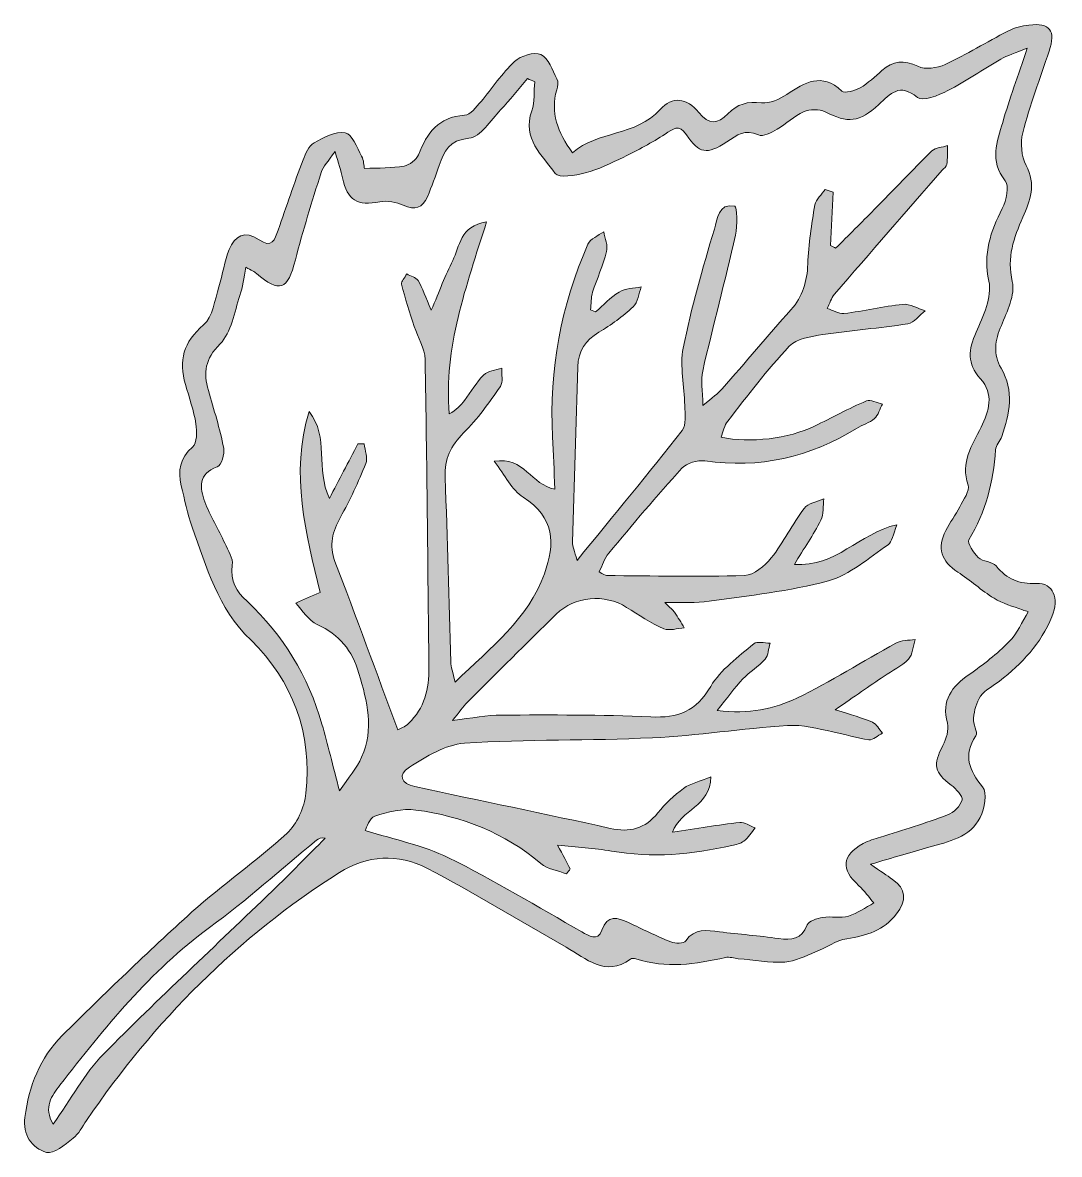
# Model space of a CAD drawing. Header units: inches. Extents: x 792 to 7891, y -1116 to 2748.
# Drawn here: x 2585 to 3497, y -1097 to -102 of the extents above; entities that cross this region are included whole.
import ezdxf

# ---------------------------------------------------------------- set-up
doc = ezdxf.new("R2010")
doc.units = ezdxf.units.IN
doc.header["$MEASUREMENT"] = 0
doc.layers.add('Layer 1', color=7, linetype='Continuous')

# ---------------------------------------------------------------- blocks, each defined once
blk = doc.blocks.new('block 7')
at = {"layer": 'Layer 1', "lineweight": 0}
for points, knots in [([(3476.74, -595.47), (3461.39, -596.21), (3450.76, -591.7), (3441.24, -580.11), (3437.93, -576.08), (3429.57, -576.45), (3425.56, -572.66), (3421.34, -568.67), (3415.7, -559.78), (3417.35, -557.02), (3432.01, -532.53), (3438.92, -506.18), (3440.69, -478), (3440.95, -473.97), (3444.8, -470.3), (3446.18, -466.19), (3452.91, -446.16), (3457.5, -426.2), (3445.61, -406.14), (3438.31, -393.8), (3440.36, -381.59), (3445.84, -368.53), (3450.99, -356.26), (3458.1, -341.58), (3455.47, -329.98), (3450.62, -308.63), (3456.6, -291.61), (3464.85, -273.39), (3471.34, -259.04), (3476.45, -244.52), (3467.73, -227.93), (3463.5, -219.9), (3462.36, -208.04), (3464.68, -199.17), (3471.02, -174.9), (3479.83, -151.26), (3487.85, -127.43), (3493.91, -109.44), (3488.75, -102.31), (3470.08, -104.4), (3463.74, -105.11), (3457.15, -106.93), (3451.49, -109.83), (3433.02, -119.32), (3415.29, -130.35), (3396.48, -139.06), (3389.5, -142.29), (3378.84, -143.8), (3372.43, -140.73), (3360.06, -134.79), (3350.67, -135.99), (3340.9, -144.43), (3334.69, -149.8), (3328.65, -155.66), (3321.61, -159.67), (3317.01, -162.28), (3308.08, -164.8), (3305.65, -162.51), (3287.8, -145.73), (3273.09, -154.98), (3257.21, -165.55), (3250.87, -169.77), (3242.13, -173.55), (3235.03, -172.75), (3222.89, -171.37), (3213.57, -173.94), (3205.33, -182.42), (3196.45, -191.57), (3188.87, -192.48), (3179.77, -181.31), (3169.26, -168.42), (3156.48, -166.74), (3145.81, -178.66), (3124.4, -202.59), (3090.69, -197.15), (3068.87, -216.69), (3055.38, -198.56), (3049.35, -181.34), (3054.85, -161.37), (3055.7, -158.3), (3056.44, -154.22), (3055.13, -151.71), (3051.08, -143.97), (3047.55, -133.42), (3040.88, -130.36), (3035.11, -127.71), (3023.19, -131.5), (3017.77, -136.52), (3006.66, -146.82), (2998.34, -160.08), (2988.36, -171.67), (2984.2, -176.5), (2978.91, -183.55), (2973.83, -183.82), (2950.76, -185.08), (2940.87, -199.44), (2933.39, -218.44), (2931.63, -222.9), (2925.44, -227.59), (2920.61, -228.47), (2909.95, -230.4), (2898.85, -229.98), (2885.75, -230.62), (2885.26, -228.16), (2885.34, -223.43), (2883.37, -219.83), (2879.21, -212.2), (2874.83, -200.1), (2868.95, -199.09), (2860.45, -197.63), (2849.91, -203.28), (2841.48, -208.07), (2836.9, -210.67), (2833.93, -217.43), (2831.87, -222.93), (2824.21, -243.36), (2817.09, -264), (2810.05, -284.66), (2807.1, -293.33), (2804.36, -301.08), (2793.17, -293.22), (2780.84, -284.56), (2771.86, -290), (2766.98, -301.67), (2762.63, -312.06), (2761.39, -323.71), (2757.9, -334.52), (2754.14, -346.16), (2752.56, -361.25), (2744.39, -368.17), (2726.58, -383.23), (2722.22, -399.49), (2728.42, -420.53), (2731.8, -432.03), (2735.78, -443.49), (2737.67, -455.25), (2738.74, -461.89), (2738.65, -472.02), (2734.66, -475.52), (2723.4, -485.4), (2721.63, -496.44), (2724.76, -509.53), (2727.68, -521.75), (2730.08, -534.2), (2734.34, -545.96), (2747.14, -581.29), (2756.29, -616.6), (2786.16, -645.47), (2822.3, -680.4), (2840.29, -727.74), (2834.39, -779.96), (2832.99, -792.39), (2826.6, -807.04), (2817.59, -815.31), (2791.03, -839.67), (2760.95, -860.18), (2734.18, -884.34), (2695.2, -919.52), (2657.39, -956.05), (2620.1, -993.04), (2600.51, -1012.47), (2590.75, -1037.63), (2587.24, -1064.94), (2585.29, -1080.14), (2593.3, -1091.95), (2606.27, -1095.71), (2612.46, -1097.49), (2622.55, -1088.86), (2629.65, -1083.37), (2634.64, -1079.53), (2637.71, -1073.11), (2641.41, -1067.69), (2701.05, -980.27), (2774.09, -906.4), (2863.77, -849.78), (2888.01, -834.47), (2915.59, -832.7), (2940.77, -845.82), (2982.38, -867.5), (3022.43, -892.16), (3063.29, -915.31), (3080.77, -925.22), (3097.22, -941.94), (3119.73, -925.83), (3120.86, -925.02), (3123.11, -925.02), (3124.55, -925.5), (3150.93, -934.27), (3177.03, -930.36), (3203.2, -924.37), (3206.72, -923.57), (3210.75, -925.12), (3214.56, -925.44), (3228.19, -926.6), (3241.9, -929.11), (3255.42, -928.34), (3264.57, -927.82), (3273.59, -922.99), (3282.44, -919.51), (3291.73, -915.85), (3300.41, -909.41), (3309.95, -907.9), (3327.25, -905.17), (3342.44, -900.62), (3353.78, -886.05), (3362.82, -874.43), (3362.19, -864.02), (3350.14, -855.67), (3345.06, -852.15), (3339.94, -848.68), (3330.79, -842.42), (3350.94, -836.52), (3366.44, -831.87), (3382, -827.46), (3399.45, -822.52), (3418.32, -818.77), (3427.36, -801.14), (3431.26, -793.53), (3433.58, -779.6), (3429.38, -774.41), (3417.44, -759.67), (3412.09, -746.87), (3423.35, -729.51), (3425.51, -726.18), (3420.67, -718.97), (3421.3, -713.82), (3422.11, -707.17), (3423.84, -699.82), (3427.65, -694.57), (3431.65, -689.05), (3438.61, -685.68), (3444.22, -681.31), (3463.91, -665.96), (3480.75, -648.31), (3490.31, -624.68), (3496.86, -608.5), (3491.46, -594.77), (3476.74, -595.47)], [0, 0, 0, 0, 1, 1, 1, 2, 2, 2, 3, 3, 3, 4, 4, 4, 5, 5, 5, 6, 6, 6, 7, 7, 7, 8, 8, 8, 9, 9, 9, 10, 10, 10, 11, 11, 11, 12, 12, 12, 13, 13, 13, 14, 14, 14, 15, 15, 15, 16, 16, 16, 17, 17, 17, 18, 18, 18, 19, 19, 19, 20, 20, 20, 21, 21, 21, 22, 22, 22, 23, 23, 23, 24, 24, 24, 25, 25, 25, 26, 26, 26, 27, 27, 27, 28, 28, 28, 29, 29, 29, 30, 30, 30, 31, 31, 31, 32, 32, 32, 33, 33, 33, 34, 34, 34, 35, 35, 35, 36, 36, 36, 37, 37, 37, 38, 38, 38, 39, 39, 39, 40, 40, 40, 41, 41, 41, 42, 42, 42, 43, 43, 43, 44, 44, 44, 45, 45, 45, 46, 46, 46, 47, 47, 47, 48, 48, 48, 49, 49, 49, 50, 50, 50, 51, 51, 51, 52, 52, 52, 53, 53, 53, 54, 54, 54, 55, 55, 55, 56, 56, 56, 57, 57, 57, 58, 58, 58, 59, 59, 59, 60, 60, 60, 61, 61, 61, 62, 62, 62, 63, 63, 63, 64, 64, 64, 65, 65, 65, 66, 66, 66, 67, 67, 67, 68, 68, 68, 69, 69, 69, 70, 70, 70, 71, 71, 71, 72, 72, 72, 73, 73, 73, 74, 74, 74, 75, 75, 75, 76, 76, 76, 77, 77, 77, 78, 78, 78, 79, 79, 79, 79]), ([(3452.77, -646.58), (3442.14, -657.4), (3429.94, -666.91), (3417.46, -675.62), (3402.16, -686.29), (3393.02, -698.2), (3398.42, -718.32), (3399.99, -724.18), (3397.34, -732.19), (3394.34, -738.05), (3385.63, -755.03), (3386.96, -761.82), (3401.67, -772.76), (3406.03, -776), (3412.13, -782.48), (3411.25, -785.88), (3409.9, -791.08), (3403.96, -796.92), (3398.63, -798.94), (3379.25, -806.3), (3359.3, -812.15), (3339.58, -818.63), (3334.43, -820.32), (3328.94, -821.53), (3324.29, -824.16), (3305.44, -834.82), (3304.55, -846.68), (3320.57, -861.24), (3325.49, -865.7), (3329.36, -871.32), (3333.71, -876.41), (3326.33, -880.39), (3319.32, -885.7), (3311.45, -887.95), (3304.32, -890), (3296.12, -887.95), (3288.63, -889.17), (3283.73, -889.97), (3276.44, -892.29), (3275.08, -895.8), (3270.15, -908.58), (3261.44, -909.33), (3250.03, -907.69), (3232.72, -905.22), (3215.26, -903.91), (3197.89, -901.81), (3186.93, -900.48), (3176.31, -898.2), (3168.33, -909.74), (3166.72, -912.07), (3159.07, -912.17), (3155.25, -910.66), (3142.56, -905.66), (3130.38, -899.37), (3117.93, -893.74), (3108.38, -889.43), (3099.7, -886.02), (3094.51, -900.46), (3090.8, -910.8), (3083.31, -905.3), (3077.04, -901.77), (3038.03, -879.82), (2999.74, -856.43), (2959.68, -836.61), (2937.83, -825.79), (2912.98, -821.05), (2886.32, -812.56), (2887.81, -810.22), (2890.21, -801.59), (2894.91, -800.06), (2906.38, -796.34), (2919.29, -793.08), (2930.94, -794.68), (2971.63, -800.25), (3009.02, -814.53), (3040.9, -841.78), (3046.73, -846.77), (3055.85, -847.9), (3063.46, -850.81), (3064.58, -849.34), (3065.71, -847.87), (3066.83, -846.39), (3063.73, -840.61), (3060.62, -834.82), (3055.6, -825.46), (3072.62, -827.31), (3087.97, -828.13), (3102.99, -830.78), (3138.71, -837.08), (3173.83, -833.85), (3208.79, -825.89), (3212.5, -825.05), (3216.7, -824.28), (3219.48, -822.02), (3223.36, -818.88), (3226.11, -814.35), (3229.34, -810.41), (3224.81, -808.73), (3220.09, -805.23), (3215.79, -805.69), (3196.94, -807.73), (3178.2, -810.91), (3156.71, -814.08), (3164.04, -794.31), (3189.91, -791.67), (3190.42, -765.47), (3180.86, -769.4), (3172.67, -771.21), (3166.41, -775.7), (3158.04, -781.71), (3150.26, -789.07), (3143.84, -797.14), (3132.52, -811.37), (3119.19, -814.68), (3101.76, -810.8), (3044.69, -798.1), (2987.4, -786.42), (2930.25, -774.12), (2917.78, -771.43), (2914.9, -763.75), (2925.37, -757.05), (2940.11, -747.61), (2957.09, -737.09), (2973.71, -735.99), (3028.68, -732.35), (3083.97, -733.87), (3139.02, -731.19), (3178.7, -729.26), (3218.16, -723.02), (3257.82, -720.37), (3270.9, -719.49), (3284.4, -723.45), (3297.59, -725.88), (3308.28, -727.85), (3318.7, -731.55), (3329.44, -732.94), (3333.06, -733.41), (3337.29, -729.14), (3341.25, -727.04), (3338.39, -723.75), (3336.17, -719.03), (3332.57, -717.47), (3323.58, -713.56), (3313.98, -711.09), (3299.84, -706.49), (3317.03, -694.64), (3329.83, -685.76), (3342.68, -676.98), (3349.91, -672.04), (3358.29, -668.25), (3364.16, -662.05), (3367.97, -658.02), (3368.17, -650.58), (3369.99, -644.67), (3364.32, -645.69), (3357.91, -645.33), (3353.11, -647.95), (3323.96, -663.86), (3295.9, -681.97), (3266.01, -696.28), (3246.21, -705.75), (3224.03, -710.62), (3195.97, -707.23), (3205.23, -695.71), (3211.35, -687.1), (3218.53, -679.47), (3224.49, -673.13), (3232.37, -668.54), (3238.06, -662.01), (3241.02, -658.61), (3241.09, -652.7), (3242.47, -647.92), (3237.6, -647.99), (3230.96, -646.03), (3228.15, -648.48), (3214.7, -660.18), (3198.93, -671.14), (3190.31, -686.02), (3177.61, -707.96), (3161.5, -713.92), (3137.66, -712.83), (3094, -710.83), (3050.21, -711.08), (3006.48, -711.18), (2993.57, -711.21), (2980.68, -713.93), (2963.26, -715.93), (2969.26, -708.53), (2972.42, -703.85), (2976.34, -699.94), (3002.29, -674), (3028.33, -648.14), (3054.51, -622.43), (3070.78, -606.45), (3096.84, -604.28), (3116.39, -616.52), (3127.04, -623.19), (3137.63, -630.24), (3149.06, -635.25), (3154, -637.41), (3161.01, -634.86), (3167.08, -634.44), (3164.22, -629.89), (3161.51, -625.24), (3158.44, -620.83), (3157, -618.75), (3154.88, -617.15), (3150.05, -612.33), (3165.52, -611.94), (3177.38, -612.82), (3188.87, -611.13), (3224, -605.99), (3259.69, -602.41), (3293.77, -593.1), (3312.75, -587.92), (3329.22, -572.97), (3346.19, -561.48), (3349.69, -559.11), (3350.36, -552.56), (3354.08, -543.84), (3320.51, -551.4), (3300.43, -581.47), (3263.84, -578.74), (3272.43, -564.61), (3280.57, -552.69), (3287.04, -539.92), (3289.77, -534.53), (3288.98, -527.36), (3289.8, -521), (3283.88, -523.71), (3275.88, -524.86), (3272.45, -529.43), (3261.99, -543.37), (3254.29, -559.43), (3243.5, -573.06), (3237.87, -580.18), (3228.15, -588.2), (3220.02, -588.48), (3179.65, -589.85), (3139.2, -588.8), (3098.79, -588.48), (3097.35, -588.46), (3095.93, -587.18), (3092.19, -585.38), (3095.04, -579.64), (3096.82, -573.41), (3100.62, -568.86), (3121.65, -543.63), (3142.73, -518.42), (3164.9, -494.21), (3169.14, -489.58), (3178.7, -486.73), (3185.13, -487.68), (3233.35, -494.75), (3277.46, -484.41), (3318.6, -459.14), (3323.71, -455.99), (3329.91, -454.26), (3334.29, -450.38), (3337.69, -447.37), (3339.04, -442.03), (3341.29, -437.72), (3336.56, -436.67), (3330.87, -433.39), (3327.24, -434.94), (3311.68, -441.58), (3296.79, -449.76), (3281.54, -457.15), (3259.01, -468.07), (3224.91, -472.35), (3199.4, -466.93), (3201.38, -461.91), (3202.25, -456.49), (3205.22, -452.72), (3222.82, -430.38), (3239.88, -407.47), (3259.38, -386.88), (3265.8, -380.1), (3278.69, -378.21), (3289.02, -376.62), (3313.77, -372.8), (3338.86, -371.08), (3363.58, -367.11), (3369.14, -366.22), (3373.78, -359.63), (3378.85, -355.66), (3372.28, -353.64), (3365.5, -349.41), (3359.19, -350.04), (3341.86, -351.75), (3324.8, -355.99), (3307.49, -358.1), (3302.85, -358.67), (3297.73, -355.19), (3292.83, -353.57), (3294.89, -349.4), (3296.2, -344.58), (3299.13, -341.16), (3330.55, -304.66), (3362.22, -268.37), (3393.82, -232.03), (3395.25, -230.38), (3397.67, -228.83), (3397.9, -227.02), (3398.59, -221.57), (3398.42, -216.02), (3398.59, -210.5), (3393.92, -211.98), (3387.94, -212.12), (3384.8, -215.17), (3367.52, -231.96), (3351, -249.51), (3334.11, -266.7), (3322.86, -278.14), (3311.44, -289.41), (3300.1, -300.75), (3298.64, -299.88), (3297.18, -299.02), (3295.72, -298.16), (3296.47, -282.57), (3297.22, -266.99), (3297.97, -251.41), (3295.67, -250.58), (3293.36, -249.75), (3291.06, -248.91), (3287.89, -253.41), (3282.76, -257.56), (3281.91, -262.46), (3278.93, -279.64), (3276.34, -297.03), (3275.67, -314.42), (3275.07, -329.93), (3271.32, -343.12), (3260.8, -354.87), (3240.36, -377.71), (3220.69, -401.23), (3200.47, -424.27), (3196.76, -428.49), (3191.95, -431.75), (3183.5, -439.03), (3183.25, -425.47), (3181.4, -416.68), (3183.23, -408.73), (3192.42, -368.82), (3202.97, -329.21), (3212.07, -289.28), (3214, -280.84), (3213.4, -264.11), (3211.44, -263.72), (3196.82, -260.78), (3196.01, -275.24), (3193.48, -283.78), (3183.22, -318.36), (3173.17, -353.14), (3166.13, -388.46), (3162.92, -404.57), (3167.2, -422.11), (3167.49, -439.01), (3167.62, -446.48), (3169.03, -456.13), (3165.15, -461.1), (3135.98, -498.45), (3105.64, -534.88), (3072.74, -575.18), (3070.57, -566.67), (3068.68, -562.87), (3068.79, -559.13), (3070.24, -507.74), (3072.21, -456.36), (3073.47, -404.97), (3073.82, -390.76), (3080.06, -381.72), (3091.95, -374.57), (3102.66, -368.14), (3113.01, -360.69), (3122.07, -352.15), (3126.25, -348.2), (3126.99, -340.58), (3129.29, -334.63), (3122.68, -336.04), (3115.2, -335.97), (3109.69, -339.23), (3102.03, -343.76), (3095.84, -350.78), (3089.02, -356.74), (3089.02, -356.74), (3084.67, -354.88), (3084.67, -354.88), (3085.22, -349.68), (3084.93, -344.21), (3086.47, -339.33), (3090.26, -327.34), (3095.72, -315.84), (3098.79, -303.71), (3100.12, -298.43), (3097.23, -292.08), (3096.25, -286.22), (3091.49, -289.79), (3084.41, -292.35), (3082.33, -297.09), (3058.73, -351.05), (3048.03, -407.55), (3051.19, -466.52), (3051.98, -481.45), (3052.58, -496.39), (3053.33, -512.53), (3032.27, -509.09), (3026.6, -483.42), (2999.86, -488.07), (3009.57, -500.46), (3015.42, -513.35), (3025.42, -519.64), (3053.18, -537.1), (3053.62, -560.63), (3044.09, -586.88), (3029.7, -626.49), (2997.62, -651.43), (2965.47, -682.25), (2963.53, -673.3), (2961.88, -668.95), (2961.74, -664.55), (2960.03, -610.42), (2958.93, -556.27), (2956.73, -502.16), (2956.06, -485.92), (2961.74, -474.43), (2973.04, -463.13), (2985.27, -450.89), (2995.48, -436.47), (3005.39, -422.18), (3008.02, -418.38), (3006.29, -411.56), (3006.56, -406.14), (3001.15, -408.06), (2994.36, -408.56), (2990.64, -412.21), (2984.1, -418.63), (2979.57, -427.07), (2973.93, -434.46), (2970.52, -438.94), (2966.62, -443.04), (2960.44, -446.29), (2955.39, -388.03), (2975.29, -334.64), (2993.23, -277.35), (2969.68, -281.34), (2969.69, -299.33), (2963.46, -311.49), (2956.87, -324.34), (2951.91, -338.02), (2944.56, -355.27), (2939.55, -343.64), (2936.98, -335.96), (2932.95, -329.15), (2931.24, -326.27), (2926.45, -325.22), (2923.07, -323.34), (2921.39, -326.39), (2917.76, -329.93), (2918.38, -332.4), (2921.52, -344.93), (2925.66, -357.22), (2929.65, -369.53), (2932.8, -379.23), (2938.96, -388.78), (2939.14, -398.49), (2940.83, -488.75), (2941.47, -579.04), (2942.51, -669.31), (2942.72, -688.08), (2938.65, -705.25), (2924.56, -718.62), (2921.37, -721.65), (2916.86, -723.3), (2915.15, -724.3), (2896.37, -673.75), (2878.53, -624.77), (2859.88, -576.09), (2854.35, -561.67), (2857.79, -549.88), (2864.75, -537.23), (2873.13, -522), (2880.56, -506.16), (2887.01, -490.03), (2888.93, -485.22), (2886.19, -478.54), (2885.59, -472.72), (2883.78, -472.68), (2881.96, -472.65), (2880.15, -472.62), (2871.75, -488.65), (2863.36, -504.69), (2854.96, -520.72), (2842.66, -494.72), (2855.07, -466.7), (2837.28, -444.28), (2820.1, -499.27), (2834.46, -552.17), (2846.99, -603.33), (2839.06, -606.79), (2832.22, -609.79), (2825.37, -612.79), (2831.59, -619.19), (2836.68, -628.08), (2844.25, -631.52), (2863.77, -640.39), (2875.14, -654.45), (2881.04, -674.66), (2888.18, -699.17), (2894.46, -723.65), (2883.38, -748.28), (2879.11, -757.79), (2871.88, -765.97), (2863.88, -777.9), (2857.94, -755.12), (2853.62, -736.97), (2848.46, -719.07), (2836.36, -677.15), (2814.48, -641.07), (2782.58, -611.17), (2773.41, -602.57), (2767.49, -593.34), (2769.63, -579.39), (2770.54, -573.43), (2765.93, -566.36), (2763.07, -560.15), (2757.4, -547.85), (2750.18, -536.18), (2745.51, -523.55), (2741.01, -511.34), (2739.46, -499.13), (2756.42, -492.83), (2760.02, -491.49), (2763.13, -481.57), (2762.11, -476.47), (2758.69, -459.36), (2753.49, -442.59), (2748.61, -425.8), (2744.03, -410.01), (2745.59, -398.12), (2758.89, -384.85), (2768.92, -374.83), (2771.33, -356.91), (2776.36, -342.24), (2778.88, -334.89), (2779.69, -326.95), (2781.65, -317.45), (2786.54, -320.22), (2789.02, -321.14), (2790.89, -322.77), (2811.23, -340.38), (2818.37, -337.51), (2825.13, -311.02), (2831.71, -285.16), (2839.7, -259.65), (2847.72, -234.2), (2849.37, -228.94), (2853.89, -224.58), (2859.98, -215.5), (2863.05, -226.28), (2865.23, -232.49), (2866.56, -238.87), (2870.68, -258.53), (2879.71, -263.75), (2899.45, -259.81), (2905.91, -258.52), (2913.89, -260.11), (2920, -262.92), (2930.39, -267.71), (2936.96, -265.19), (2941.17, -255.41), (2945.05, -246.39), (2948.36, -237.1), (2951.64, -227.83), (2956.1, -215.23), (2960.2, -205.67), (2977.76, -204), (2987.77, -203.04), (2996.82, -188.25), (3005.6, -179.02), (3013.9, -170.29), (3021.29, -160.69), (3029.08, -151.48), (3031.25, -152.41), (3033.41, -153.34), (3035.57, -154.28), (3034.78, -162.87), (3035.64, -172.03), (3032.9, -179.94), (3024.48, -204.28), (3042.02, -219.06), (3053.6, -234.93), (3056.65, -239.11), (3071.31, -236.81), (3079.84, -234.52), (3091.57, -231.38), (3102.79, -225.94), (3113.77, -220.54), (3126.21, -214.42), (3138.59, -207.92), (3150.14, -200.3), (3157.31, -195.57), (3162.37, -191.22), (3168.89, -200.86), (3180.03, -217.34), (3186.88, -218.84), (3204.37, -207.14), (3213.3, -201.16), (3220.47, -195.46), (3232.28, -201.12), (3236.12, -202.96), (3243.68, -198.89), (3248.69, -196.03), (3256.74, -191.44), (3263.54, -184.34), (3271.92, -180.74), (3277.41, -178.37), (3285.93, -178.06), (3291.05, -180.73), (3310.38, -190.81), (3321.34, -190.31), (3338.08, -174.42), (3348.24, -164.77), (3356.26, -155.02), (3372.03, -168.14), (3376.4, -171.78), (3390.57, -166.32), (3398.77, -162.13), (3414.79, -153.95), (3429.62, -143.46), (3445.26, -134.47), (3451.16, -131.07), (3457.92, -129.16), (3468.6, -124.81), (3460.39, -149.39), (3452.98, -169.5), (3447.03, -190.04), (3442.13, -206.97), (3435.25, -223.85), (3449.17, -241.29), (3452.89, -245.95), (3450.28, -258.6), (3446.71, -265.61), (3436.3, -286.07), (3429.66, -305.29), (3434.91, -329.76), (3437.84, -343.37), (3429.96, -360.53), (3423.63, -374.59), (3416.76, -389.83), (3415.58, -402.24), (3427.31, -415.19), (3439.75, -428.92), (3434.96, -444.12), (3428.02, -458.09), (3420, -474.24), (3409.89, -488.97), (3416.53, -508.92), (3418.22, -513.97), (3412.52, -521.87), (3409.37, -528.02), (3405.68, -535.26), (3400.63, -541.8), (3396.95, -549.04), (3389.22, -564.23), (3392.99, -576.08), (3407.46, -585.43), (3418.48, -592.54), (3428.23, -601.64), (3439.39, -608.5), (3446.97, -613.16), (3456, -615.45), (3464.38, -618.8), (3466.1, -619.32), (3467.82, -619.83), (3469.54, -620.34), (3464.06, -629.19), (3459.89, -639.34), (3452.77, -646.58)], [0, 0, 0, 0, 1, 1, 1, 2, 2, 2, 3, 3, 3, 4, 4, 4, 5, 5, 5, 6, 6, 6, 7, 7, 7, 8, 8, 8, 9, 9, 9, 10, 10, 10, 11, 11, 11, 12, 12, 12, 13, 13, 13, 14, 14, 14, 15, 15, 15, 16, 16, 16, 17, 17, 17, 18, 18, 18, 19, 19, 19, 20, 20, 20, 21, 21, 21, 22, 22, 22, 23, 23, 23, 24, 24, 24, 25, 25, 25, 26, 26, 26, 27, 27, 27, 28, 28, 28, 29, 29, 29, 30, 30, 30, 31, 31, 31, 32, 32, 32, 33, 33, 33, 34, 34, 34, 35, 35, 35, 36, 36, 36, 37, 37, 37, 38, 38, 38, 39, 39, 39, 40, 40, 40, 41, 41, 41, 42, 42, 42, 43, 43, 43, 44, 44, 44, 45, 45, 45, 46, 46, 46, 47, 47, 47, 48, 48, 48, 49, 49, 49, 50, 50, 50, 51, 51, 51, 52, 52, 52, 53, 53, 53, 54, 54, 54, 55, 55, 55, 56, 56, 56, 57, 57, 57, 58, 58, 58, 59, 59, 59, 60, 60, 60, 61, 61, 61, 62, 62, 62, 63, 63, 63, 64, 64, 64, 65, 65, 65, 66, 66, 66, 67, 67, 67, 68, 68, 68, 69, 69, 69, 70, 70, 70, 71, 71, 71, 72, 72, 72, 73, 73, 73, 74, 74, 74, 75, 75, 75, 76, 76, 76, 77, 77, 77, 78, 78, 78, 79, 79, 79, 80, 80, 80, 81, 81, 81, 82, 82, 82, 83, 83, 83, 84, 84, 84, 85, 85, 85, 86, 86, 86, 87, 87, 87, 88, 88, 88, 89, 89, 89, 90, 90, 90, 91, 91, 91, 92, 92, 92, 93, 93, 93, 94, 94, 94, 95, 95, 95, 96, 96, 96, 97, 97, 97, 98, 98, 98, 99, 99, 99, 100, 100, 100, 101, 101, 101, 102, 102, 102, 103, 103, 103, 104, 104, 104, 105, 105, 105, 106, 106, 106, 107, 107, 107, 108, 108, 108, 109, 109, 109, 110, 110, 110, 111, 111, 111, 112, 112, 112, 113, 113, 113, 114, 114, 114, 115, 115, 115, 116, 116, 116, 117, 117, 117, 118, 118, 118, 119, 119, 119, 120, 120, 120, 121, 121, 121, 122, 122, 122, 123, 123, 123, 124, 124, 124, 125, 125, 125, 126, 126, 126, 127, 127, 127, 128, 128, 128, 129, 129, 129, 130, 130, 130, 131, 131, 131, 132, 132, 132, 133, 133, 133, 134, 134, 134, 135, 135, 135, 136, 136, 136, 137, 137, 137, 138, 138, 138, 139, 139, 139, 140, 140, 140, 141, 141, 141, 142, 142, 142, 143, 143, 143, 144, 144, 144, 145, 145, 145, 146, 146, 146, 147, 147, 147, 148, 148, 148, 149, 149, 149, 150, 150, 150, 151, 151, 151, 152, 152, 152, 153, 153, 153, 154, 154, 154, 155, 155, 155, 156, 156, 156, 157, 157, 157, 158, 158, 158, 159, 159, 159, 160, 160, 160, 161, 161, 161, 162, 162, 162, 163, 163, 163, 164, 164, 164, 165, 165, 165, 166, 166, 166, 167, 167, 167, 168, 168, 168, 169, 169, 169, 170, 170, 170, 171, 171, 171, 172, 172, 172, 173, 173, 173, 174, 174, 174, 175, 175, 175, 176, 176, 176, 177, 177, 177, 178, 178, 178, 179, 179, 179, 180, 180, 180, 181, 181, 181, 182, 182, 182, 183, 183, 183, 184, 184, 184, 185, 185, 185, 186, 186, 186, 187, 187, 187, 188, 188, 188, 189, 189, 189, 190, 190, 190, 191, 191, 191, 192, 192, 192, 193, 193, 193, 194, 194, 194, 195, 195, 195, 196, 196, 196, 197, 197, 197, 198, 198, 198, 199, 199, 199, 200, 200, 200, 201, 201, 201, 202, 202, 202, 203, 203, 203, 204, 204, 204, 205, 205, 205, 206, 206, 206, 207, 207, 207, 208, 208, 208, 209, 209, 209, 210, 210, 210, 211, 211, 211, 212, 212, 212, 213, 213, 213, 214, 214, 214, 215, 215, 215, 216, 216, 216, 217, 217, 217, 218, 218, 218, 219, 219, 219, 220, 220, 220, 221, 221, 221, 222, 222, 222, 223, 223, 223, 224, 224, 224, 225, 225, 225, 226, 226, 226, 226]), ([(2804.92, -865.75), (2755.33, -913.61), (2704.71, -960.44), (2656.32, -1009.46), (2639.34, -1026.65), (2627.65, -1049.06), (2612.19, -1071.01), (2603.22, -1056.26), (2611.09, -1045.66), (2618.03, -1036.7), (2657.24, -986.08), (2697.21, -936.33), (2749.73, -897.95), (2782.31, -874.14), (2812.37, -846.9), (2843.62, -821.27), (2845.53, -819.71), (2847.99, -818.84), (2851.4, -819.35), (2835.92, -834.83), (2820.67, -850.55), (2804.92, -865.75)], [0, 0, 0, 0, 1, 1, 1, 2, 2, 2, 3, 3, 3, 4, 4, 4, 5, 5, 5, 6, 6, 6, 7, 7, 7, 7])]:
    blk.add_open_spline(points, degree=3, knots=knots, dxfattribs=at)

msp = doc.modelspace()

# ---------------------------------------------------------------- hatches: boundary and pattern name
at = {"layer": 'Layer 1', "true_color": 0x54320c}
h = msp.add_hatch(color=48, dxfattribs=at)
h.dxf.hatch_style = 2
edge = h.paths.add_edge_path()
edge.add_spline(control_points=[(3476.74, -595.47), (3461.39, -596.21), (3450.76, -591.7), (3441.24, -580.11), (3437.93, -576.08), (3429.57, -576.45), (3425.56, -572.66), (3421.34, -568.67), (3415.7, -559.78), (3417.35, -557.02), (3432.01, -532.53), (3438.92, -506.18), (3440.69, -478), (3440.95, -473.97), (3444.8, -470.3), (3446.18, -466.19), (3452.91, -446.16), (3457.5, -426.2), (3445.61, -406.14), (3438.31, -393.8), (3440.36, -381.59), (3445.84, -368.53), (3450.99, -356.26), (3458.1, -341.58), (3455.47, -329.98), (3450.62, -308.63), (3456.6, -291.61), (3464.85, -273.39), (3471.34, -259.04), (3476.45, -244.52), (3467.73, -227.93), (3463.5, -219.9), (3462.36, -208.04), (3464.68, -199.17), (3471.02, -174.9), (3479.83, -151.26), (3487.85, -127.43), (3493.91, -109.44), (3488.75, -102.31), (3470.08, -104.4), (3463.74, -105.11), (3457.15, -106.93), (3451.49, -109.83), (3433.02, -119.32), (3415.29, -130.35), (3396.48, -139.06), (3389.5, -142.29), (3378.84, -143.8), (3372.43, -140.73), (3360.06, -134.79), (3350.67, -135.99), (3340.9, -144.43), (3334.69, -149.8), (3328.65, -155.66), (3321.61, -159.67), (3317.01, -162.28), (3308.08, -164.8), (3305.65, -162.51), (3287.8, -145.73), (3273.09, -154.98), (3257.21, -165.55), (3250.87, -169.77), (3242.13, -173.55), (3235.03, -172.75), (3222.89, -171.37), (3213.57, -173.94), (3205.33, -182.42), (3196.45, -191.57), (3188.87, -192.48), (3179.77, -181.31), (3169.26, -168.42), (3156.48, -166.74), (3145.81, -178.66), (3124.4, -202.59), (3090.69, -197.15), (3068.87, -216.69), (3055.38, -198.56), (3049.35, -181.34), (3054.85, -161.37), (3055.7, -158.3), (3056.44, -154.22), (3055.13, -151.71), (3051.08, -143.97), (3047.55, -133.42), (3040.88, -130.36), (3035.11, -127.71), (3023.19, -131.5), (3017.77, -136.52), (3006.66, -146.82), (2998.34, -160.08), (2988.36, -171.67), (2984.2, -176.5), (2978.91, -183.55), (2973.83, -183.82), (2950.76, -185.08), (2940.87, -199.44), (2933.39, -218.44), (2931.63, -222.9), (2925.44, -227.59), (2920.61, -228.47), (2909.95, -230.4), (2898.85, -229.98), (2885.75, -230.62), (2885.26, -228.16), (2885.34, -223.43), (2883.37, -219.83), (2879.21, -212.2), (2874.83, -200.1), (2868.95, -199.09), (2860.45, -197.63), (2849.91, -203.28), (2841.48, -208.07), (2836.9, -210.67), (2833.93, -217.43), (2831.87, -222.93), (2824.21, -243.36), (2817.09, -264), (2810.05, -284.66), (2807.1, -293.33), (2804.36, -301.08), (2793.17, -293.22), (2780.84, -284.56), (2771.86, -290), (2766.98, -301.67), (2762.63, -312.06), (2761.39, -323.71), (2757.9, -334.52), (2754.14, -346.16), (2752.56, -361.25), (2744.39, -368.17), (2726.58, -383.23), (2722.22, -399.49), (2728.42, -420.53), (2731.8, -432.03), (2735.78, -443.49), (2737.67, -455.25), (2738.74, -461.89), (2738.65, -472.02), (2734.66, -475.52), (2723.4, -485.4), (2721.63, -496.44), (2724.76, -509.53), (2727.68, -521.75), (2730.08, -534.2), (2734.34, -545.96), (2747.14, -581.29), (2756.29, -616.6), (2786.16, -645.47), (2822.3, -680.4), (2840.29, -727.74), (2834.39, -779.96), (2832.99, -792.39), (2826.6, -807.04), (2817.59, -815.31), (2791.03, -839.67), (2760.95, -860.18), (2734.18, -884.34), (2695.2, -919.52), (2657.39, -956.05), (2620.1, -993.04), (2600.51, -1012.47), (2590.75, -1037.63), (2587.24, -1064.94), (2585.29, -1080.14), (2593.3, -1091.95), (2606.27, -1095.71), (2612.46, -1097.49), (2622.55, -1088.86), (2629.65, -1083.37), (2634.64, -1079.53), (2637.71, -1073.11), (2641.41, -1067.69), (2701.05, -980.27), (2774.09, -906.4), (2863.77, -849.78), (2888.01, -834.47), (2915.59, -832.7), (2940.77, -845.82), (2982.38, -867.5), (3022.43, -892.16), (3063.29, -915.31), (3080.77, -925.22), (3097.22, -941.94), (3119.73, -925.83), (3120.86, -925.02), (3123.11, -925.02), (3124.55, -925.5), (3150.93, -934.27), (3177.03, -930.36), (3203.2, -924.37), (3206.72, -923.57), (3210.75, -925.12), (3214.56, -925.44), (3228.19, -926.6), (3241.9, -929.11), (3255.42, -928.34), (3264.57, -927.82), (3273.59, -922.99), (3282.44, -919.51), (3291.73, -915.85), (3300.41, -909.41), (3309.95, -907.9), (3327.25, -905.17), (3342.44, -900.62), (3353.78, -886.05), (3362.82, -874.43), (3362.19, -864.02), (3350.14, -855.67), (3345.06, -852.15), (3339.94, -848.68), (3330.79, -842.42), (3350.94, -836.52), (3366.44, -831.87), (3382, -827.46), (3399.45, -822.52), (3418.32, -818.77), (3427.36, -801.14), (3431.26, -793.53), (3433.58, -779.6), (3429.38, -774.41), (3417.44, -759.67), (3412.09, -746.87), (3423.35, -729.51), (3425.51, -726.18), (3420.67, -718.97), (3421.3, -713.82), (3422.11, -707.17), (3423.84, -699.82), (3427.65, -694.57), (3431.65, -689.05), (3438.61, -685.68), (3444.22, -681.31), (3463.91, -665.96), (3480.75, -648.31), (3490.31, -624.68), (3496.86, -608.5), (3491.46, -594.77), (3476.74, -595.47)], knot_values=[0, 0, 0, 0, 1, 1, 1, 2, 2, 2, 3, 3, 3, 4, 4, 4, 5, 5, 5, 6, 6, 6, 7, 7, 7, 8, 8, 8, 9, 9, 9, 10, 10, 10, 11, 11, 11, 12, 12, 12, 13, 13, 13, 14, 14, 14, 15, 15, 15, 16, 16, 16, 17, 17, 17, 18, 18, 18, 19, 19, 19, 20, 20, 20, 21, 21, 21, 22, 22, 22, 23, 23, 23, 24, 24, 24, 25, 25, 25, 26, 26, 26, 27, 27, 27, 28, 28, 28, 29, 29, 29, 30, 30, 30, 31, 31, 31, 32, 32, 32, 33, 33, 33, 34, 34, 34, 35, 35, 35, 36, 36, 36, 37, 37, 37, 38, 38, 38, 39, 39, 39, 40, 40, 40, 41, 41, 41, 42, 42, 42, 43, 43, 43, 44, 44, 44, 45, 45, 45, 46, 46, 46, 47, 47, 47, 48, 48, 48, 49, 49, 49, 50, 50, 50, 51, 51, 51, 52, 52, 52, 53, 53, 53, 54, 54, 54, 55, 55, 55, 56, 56, 56, 57, 57, 57, 58, 58, 58, 59, 59, 59, 60, 60, 60, 61, 61, 61, 62, 62, 62, 63, 63, 63, 64, 64, 64, 65, 65, 65, 66, 66, 66, 67, 67, 67, 68, 68, 68, 69, 69, 69, 70, 70, 70, 71, 71, 71, 72, 72, 72, 73, 73, 73, 74, 74, 74, 75, 75, 75, 76, 76, 76, 77, 77, 77, 78, 78, 78, 79, 79, 79, 79], degree=3, periodic=1)
edge = h.paths.add_edge_path()
edge.add_spline(control_points=[(2804.92, -865.75), (2755.33, -913.61), (2704.71, -960.44), (2656.32, -1009.46), (2639.34, -1026.65), (2627.65, -1049.06), (2612.19, -1071.01), (2603.22, -1056.26), (2611.09, -1045.66), (2618.03, -1036.7), (2657.24, -986.08), (2697.21, -936.33), (2749.73, -897.95), (2782.31, -874.14), (2812.37, -846.9), (2843.62, -821.27), (2845.53, -819.71), (2847.99, -818.84), (2851.4, -819.35), (2835.92, -834.83), (2820.67, -850.55), (2804.92, -865.75)], knot_values=[0, 0, 0, 0, 1, 1, 1, 2, 2, 2, 3, 3, 3, 4, 4, 4, 5, 5, 5, 6, 6, 6, 7, 7, 7, 7], degree=3, periodic=1)
edge = h.paths.add_edge_path()
edge.add_spline(control_points=[(3452.77, -646.58), (3442.14, -657.4), (3429.94, -666.91), (3417.46, -675.62), (3402.16, -686.29), (3393.02, -698.2), (3398.42, -718.32), (3399.99, -724.18), (3397.34, -732.19), (3394.34, -738.05), (3385.63, -755.03), (3386.96, -761.82), (3401.67, -772.76), (3406.03, -776), (3412.13, -782.48), (3411.25, -785.88), (3409.9, -791.08), (3403.96, -796.92), (3398.63, -798.94), (3379.25, -806.3), (3359.3, -812.15), (3339.58, -818.63), (3334.43, -820.32), (3328.94, -821.53), (3324.29, -824.16), (3305.44, -834.82), (3304.55, -846.68), (3320.57, -861.24), (3325.49, -865.7), (3329.36, -871.32), (3333.71, -876.41), (3326.33, -880.39), (3319.32, -885.7), (3311.45, -887.95), (3304.32, -890), (3296.12, -887.95), (3288.63, -889.17), (3283.73, -889.97), (3276.44, -892.29), (3275.08, -895.8), (3270.15, -908.58), (3261.44, -909.33), (3250.03, -907.69), (3232.72, -905.22), (3215.26, -903.91), (3197.89, -901.81), (3186.93, -900.48), (3176.31, -898.2), (3168.33, -909.74), (3166.72, -912.07), (3159.07, -912.17), (3155.25, -910.66), (3142.56, -905.66), (3130.38, -899.37), (3117.93, -893.74), (3108.38, -889.43), (3099.7, -886.02), (3094.51, -900.46), (3090.8, -910.8), (3083.31, -905.3), (3077.04, -901.77), (3038.03, -879.82), (2999.74, -856.43), (2959.68, -836.61), (2937.83, -825.79), (2912.98, -821.05), (2886.32, -812.56), (2887.81, -810.22), (2890.21, -801.59), (2894.91, -800.06), (2906.38, -796.34), (2919.29, -793.08), (2930.94, -794.68), (2971.63, -800.25), (3009.02, -814.53), (3040.9, -841.78), (3046.73, -846.77), (3055.85, -847.9), (3063.46, -850.81), (3064.58, -849.34), (3065.71, -847.87), (3066.83, -846.39), (3063.73, -840.61), (3060.62, -834.82), (3055.6, -825.46), (3072.62, -827.31), (3087.97, -828.13), (3102.99, -830.78), (3138.71, -837.08), (3173.83, -833.85), (3208.79, -825.89), (3212.5, -825.05), (3216.7, -824.28), (3219.48, -822.02), (3223.36, -818.88), (3226.11, -814.35), (3229.34, -810.41), (3224.81, -808.73), (3220.09, -805.23), (3215.79, -805.69), (3196.94, -807.73), (3178.2, -810.91), (3156.71, -814.08), (3164.04, -794.31), (3189.91, -791.67), (3190.42, -765.47), (3180.86, -769.4), (3172.67, -771.21), (3166.41, -775.7), (3158.04, -781.71), (3150.26, -789.07), (3143.84, -797.14), (3132.52, -811.37), (3119.19, -814.68), (3101.76, -810.8), (3044.69, -798.1), (2987.4, -786.42), (2930.25, -774.12), (2917.78, -771.43), (2914.9, -763.75), (2925.37, -757.05), (2940.11, -747.61), (2957.09, -737.09), (2973.71, -735.99), (3028.68, -732.35), (3083.97, -733.87), (3139.02, -731.19), (3178.7, -729.26), (3218.16, -723.02), (3257.82, -720.37), (3270.9, -719.49), (3284.4, -723.45), (3297.59, -725.88), (3308.28, -727.85), (3318.7, -731.55), (3329.44, -732.94), (3333.06, -733.41), (3337.29, -729.14), (3341.25, -727.04), (3338.39, -723.75), (3336.17, -719.03), (3332.57, -717.47), (3323.58, -713.56), (3313.98, -711.09), (3299.84, -706.49), (3317.03, -694.64), (3329.83, -685.76), (3342.68, -676.98), (3349.91, -672.04), (3358.29, -668.25), (3364.16, -662.05), (3367.97, -658.02), (3368.17, -650.58), (3369.99, -644.67), (3364.32, -645.69), (3357.91, -645.33), (3353.11, -647.95), (3323.96, -663.86), (3295.9, -681.97), (3266.01, -696.28), (3246.21, -705.75), (3224.03, -710.62), (3195.97, -707.23), (3205.23, -695.71), (3211.35, -687.1), (3218.53, -679.47), (3224.49, -673.13), (3232.37, -668.54), (3238.06, -662.01), (3241.02, -658.61), (3241.09, -652.7), (3242.47, -647.92), (3237.6, -647.99), (3230.96, -646.03), (3228.15, -648.48), (3214.7, -660.18), (3198.93, -671.14), (3190.31, -686.02), (3177.61, -707.96), (3161.5, -713.92), (3137.66, -712.83), (3094, -710.83), (3050.21, -711.08), (3006.48, -711.18), (2993.57, -711.21), (2980.68, -713.93), (2963.26, -715.93), (2969.26, -708.53), (2972.42, -703.85), (2976.34, -699.94), (3002.29, -674), (3028.33, -648.14), (3054.51, -622.43), (3070.78, -606.45), (3096.84, -604.28), (3116.39, -616.52), (3127.04, -623.19), (3137.63, -630.24), (3149.06, -635.25), (3154, -637.41), (3161.01, -634.86), (3167.08, -634.44), (3164.22, -629.89), (3161.51, -625.24), (3158.44, -620.83), (3157, -618.75), (3154.88, -617.15), (3150.05, -612.33), (3165.52, -611.94), (3177.38, -612.82), (3188.87, -611.13), (3224, -605.99), (3259.69, -602.41), (3293.77, -593.1), (3312.75, -587.92), (3329.22, -572.97), (3346.19, -561.48), (3349.69, -559.11), (3350.36, -552.56), (3354.08, -543.84), (3320.51, -551.4), (3300.43, -581.47), (3263.84, -578.74), (3272.43, -564.61), (3280.57, -552.69), (3287.04, -539.92), (3289.77, -534.53), (3288.98, -527.36), (3289.8, -521), (3283.88, -523.71), (3275.88, -524.86), (3272.45, -529.43), (3261.99, -543.37), (3254.29, -559.43), (3243.5, -573.06), (3237.87, -580.18), (3228.15, -588.2), (3220.02, -588.48), (3179.65, -589.85), (3139.2, -588.8), (3098.79, -588.48), (3097.35, -588.46), (3095.93, -587.18), (3092.19, -585.38), (3095.04, -579.64), (3096.82, -573.41), (3100.62, -568.86), (3121.65, -543.63), (3142.73, -518.42), (3164.9, -494.21), (3169.14, -489.58), (3178.7, -486.73), (3185.13, -487.68), (3233.35, -494.75), (3277.46, -484.41), (3318.6, -459.14), (3323.71, -455.99), (3329.91, -454.26), (3334.29, -450.38), (3337.69, -447.37), (3339.04, -442.03), (3341.29, -437.72), (3336.56, -436.67), (3330.87, -433.39), (3327.24, -434.94), (3311.68, -441.58), (3296.79, -449.76), (3281.54, -457.15), (3259.01, -468.07), (3224.91, -472.35), (3199.4, -466.93), (3201.38, -461.91), (3202.25, -456.49), (3205.22, -452.72), (3222.82, -430.38), (3239.88, -407.47), (3259.38, -386.88), (3265.8, -380.1), (3278.69, -378.21), (3289.02, -376.62), (3313.77, -372.8), (3338.86, -371.08), (3363.58, -367.11), (3369.14, -366.22), (3373.78, -359.63), (3378.85, -355.66), (3372.28, -353.64), (3365.5, -349.41), (3359.19, -350.04), (3341.86, -351.75), (3324.8, -355.99), (3307.49, -358.1), (3302.85, -358.67), (3297.73, -355.19), (3292.83, -353.57), (3294.89, -349.4), (3296.2, -344.58), (3299.13, -341.16), (3330.55, -304.66), (3362.22, -268.37), (3393.82, -232.03), (3395.25, -230.38), (3397.67, -228.83), (3397.9, -227.02), (3398.59, -221.57), (3398.42, -216.02), (3398.59, -210.5), (3393.92, -211.98), (3387.94, -212.12), (3384.8, -215.17), (3367.52, -231.96), (3351, -249.51), (3334.11, -266.7), (3322.86, -278.14), (3311.44, -289.41), (3300.1, -300.75), (3298.64, -299.88), (3297.18, -299.02), (3295.72, -298.16), (3296.47, -282.57), (3297.22, -266.99), (3297.97, -251.41), (3295.67, -250.58), (3293.36, -249.75), (3291.06, -248.91), (3287.89, -253.41), (3282.76, -257.56), (3281.91, -262.46), (3278.93, -279.64), (3276.34, -297.03), (3275.67, -314.42), (3275.07, -329.93), (3271.32, -343.12), (3260.8, -354.87), (3240.36, -377.71), (3220.69, -401.23), (3200.47, -424.27), (3196.76, -428.49), (3191.95, -431.75), (3183.5, -439.03), (3183.25, -425.47), (3181.4, -416.68), (3183.23, -408.73), (3192.42, -368.82), (3202.97, -329.21), (3212.07, -289.28), (3214, -280.84), (3213.4, -264.11), (3211.44, -263.72), (3196.82, -260.78), (3196.01, -275.24), (3193.48, -283.78), (3183.22, -318.36), (3173.17, -353.14), (3166.13, -388.46), (3162.92, -404.57), (3167.2, -422.11), (3167.49, -439.01), (3167.62, -446.48), (3169.03, -456.13), (3165.15, -461.1), (3135.98, -498.45), (3105.64, -534.88), (3072.74, -575.18), (3070.57, -566.67), (3068.68, -562.87), (3068.79, -559.13), (3070.24, -507.74), (3072.21, -456.36), (3073.47, -404.97), (3073.82, -390.76), (3080.06, -381.72), (3091.95, -374.57), (3102.66, -368.14), (3113.01, -360.69), (3122.07, -352.15), (3126.25, -348.2), (3126.99, -340.58), (3129.29, -334.63), (3122.68, -336.04), (3115.2, -335.97), (3109.69, -339.23), (3102.03, -343.76), (3095.84, -350.78), (3089.02, -356.74), (3089.02, -356.74), (3084.67, -354.88), (3084.67, -354.88), (3085.22, -349.68), (3084.93, -344.21), (3086.47, -339.33), (3090.26, -327.34), (3095.72, -315.84), (3098.79, -303.71), (3100.12, -298.43), (3097.23, -292.08), (3096.25, -286.22), (3091.49, -289.79), (3084.41, -292.35), (3082.33, -297.09), (3058.73, -351.05), (3048.03, -407.55), (3051.19, -466.52), (3051.98, -481.45), (3052.58, -496.39), (3053.33, -512.53), (3032.27, -509.09), (3026.6, -483.42), (2999.86, -488.07), (3009.57, -500.46), (3015.42, -513.35), (3025.42, -519.64), (3053.18, -537.1), (3053.62, -560.63), (3044.09, -586.88), (3029.7, -626.49), (2997.62, -651.43), (2965.47, -682.25), (2963.53, -673.3), (2961.88, -668.95), (2961.74, -664.55), (2960.03, -610.42), (2958.93, -556.27), (2956.73, -502.16), (2956.06, -485.92), (2961.74, -474.43), (2973.04, -463.13), (2985.27, -450.89), (2995.48, -436.47), (3005.39, -422.18), (3008.02, -418.38), (3006.29, -411.56), (3006.56, -406.14), (3001.15, -408.06), (2994.36, -408.56), (2990.64, -412.21), (2984.1, -418.63), (2979.57, -427.07), (2973.93, -434.46), (2970.52, -438.94), (2966.62, -443.04), (2960.44, -446.29), (2955.39, -388.03), (2975.29, -334.64), (2993.23, -277.35), (2969.68, -281.34), (2969.69, -299.33), (2963.46, -311.49), (2956.87, -324.34), (2951.91, -338.02), (2944.56, -355.27), (2939.55, -343.64), (2936.98, -335.96), (2932.95, -329.15), (2931.24, -326.27), (2926.45, -325.22), (2923.07, -323.34), (2921.39, -326.39), (2917.76, -329.93), (2918.38, -332.4), (2921.52, -344.93), (2925.66, -357.22), (2929.65, -369.53), (2932.8, -379.23), (2938.96, -388.78), (2939.14, -398.49), (2940.83, -488.75), (2941.47, -579.04), (2942.51, -669.31), (2942.72, -688.08), (2938.65, -705.25), (2924.56, -718.62), (2921.37, -721.65), (2916.86, -723.3), (2915.15, -724.3), (2896.37, -673.75), (2878.53, -624.77), (2859.88, -576.09), (2854.35, -561.67), (2857.79, -549.88), (2864.75, -537.23), (2873.13, -522), (2880.56, -506.16), (2887.01, -490.03), (2888.93, -485.22), (2886.19, -478.54), (2885.59, -472.72), (2883.78, -472.68), (2881.96, -472.65), (2880.15, -472.62), (2871.75, -488.65), (2863.36, -504.69), (2854.96, -520.72), (2842.66, -494.72), (2855.07, -466.7), (2837.28, -444.28), (2820.1, -499.27), (2834.46, -552.17), (2846.99, -603.33), (2839.06, -606.79), (2832.22, -609.79), (2825.37, -612.79), (2831.59, -619.19), (2836.68, -628.08), (2844.25, -631.52), (2863.77, -640.39), (2875.14, -654.45), (2881.04, -674.66), (2888.18, -699.17), (2894.46, -723.65), (2883.38, -748.28), (2879.11, -757.79), (2871.88, -765.97), (2863.88, -777.9), (2857.94, -755.12), (2853.62, -736.97), (2848.46, -719.07), (2836.36, -677.15), (2814.48, -641.07), (2782.58, -611.17), (2773.41, -602.57), (2767.49, -593.34), (2769.63, -579.39), (2770.54, -573.43), (2765.93, -566.36), (2763.07, -560.15), (2757.4, -547.85), (2750.18, -536.18), (2745.51, -523.55), (2741.01, -511.34), (2739.46, -499.13), (2756.42, -492.83), (2760.02, -491.49), (2763.13, -481.57), (2762.11, -476.47), (2758.69, -459.36), (2753.49, -442.59), (2748.61, -425.8), (2744.03, -410.01), (2745.59, -398.12), (2758.89, -384.85), (2768.92, -374.83), (2771.33, -356.91), (2776.36, -342.24), (2778.88, -334.89), (2779.69, -326.95), (2781.65, -317.45), (2786.54, -320.22), (2789.02, -321.14), (2790.89, -322.77), (2811.23, -340.38), (2818.37, -337.51), (2825.13, -311.02), (2831.71, -285.16), (2839.7, -259.65), (2847.72, -234.2), (2849.37, -228.94), (2853.89, -224.58), (2859.98, -215.5), (2863.05, -226.28), (2865.23, -232.49), (2866.56, -238.87), (2870.68, -258.53), (2879.71, -263.75), (2899.45, -259.81), (2905.91, -258.52), (2913.89, -260.11), (2920, -262.92), (2930.39, -267.71), (2936.96, -265.19), (2941.17, -255.41), (2945.05, -246.39), (2948.36, -237.1), (2951.64, -227.83), (2956.1, -215.23), (2960.2, -205.67), (2977.76, -204), (2987.77, -203.04), (2996.82, -188.25), (3005.6, -179.02), (3013.9, -170.29), (3021.29, -160.69), (3029.08, -151.48), (3031.25, -152.41), (3033.41, -153.34), (3035.57, -154.28), (3034.78, -162.87), (3035.64, -172.03), (3032.9, -179.94), (3024.48, -204.28), (3042.02, -219.06), (3053.6, -234.93), (3056.65, -239.11), (3071.31, -236.81), (3079.84, -234.52), (3091.57, -231.38), (3102.79, -225.94), (3113.77, -220.54), (3126.21, -214.42), (3138.59, -207.92), (3150.14, -200.3), (3157.31, -195.57), (3162.37, -191.22), (3168.89, -200.86), (3180.03, -217.34), (3186.88, -218.84), (3204.37, -207.14), (3213.3, -201.16), (3220.47, -195.46), (3232.28, -201.12), (3236.12, -202.96), (3243.68, -198.89), (3248.69, -196.03), (3256.74, -191.44), (3263.54, -184.34), (3271.92, -180.74), (3277.41, -178.37), (3285.93, -178.06), (3291.05, -180.73), (3310.38, -190.81), (3321.34, -190.31), (3338.08, -174.42), (3348.24, -164.77), (3356.26, -155.02), (3372.03, -168.14), (3376.4, -171.78), (3390.57, -166.32), (3398.77, -162.13), (3414.79, -153.95), (3429.62, -143.46), (3445.26, -134.47), (3451.16, -131.07), (3457.92, -129.16), (3468.6, -124.81), (3460.39, -149.39), (3452.98, -169.5), (3447.03, -190.04), (3442.13, -206.97), (3435.25, -223.85), (3449.17, -241.29), (3452.89, -245.95), (3450.28, -258.6), (3446.71, -265.61), (3436.3, -286.07), (3429.66, -305.29), (3434.91, -329.76), (3437.84, -343.37), (3429.96, -360.53), (3423.63, -374.59), (3416.76, -389.83), (3415.58, -402.24), (3427.31, -415.19), (3439.75, -428.92), (3434.96, -444.12), (3428.02, -458.09), (3420, -474.24), (3409.89, -488.97), (3416.53, -508.92), (3418.22, -513.97), (3412.52, -521.87), (3409.37, -528.02), (3405.68, -535.26), (3400.63, -541.8), (3396.95, -549.04), (3389.22, -564.23), (3392.99, -576.08), (3407.46, -585.43), (3418.48, -592.54), (3428.23, -601.64), (3439.39, -608.5), (3446.97, -613.16), (3456, -615.45), (3464.38, -618.8), (3466.1, -619.32), (3467.82, -619.83), (3469.54, -620.34), (3464.06, -629.19), (3459.89, -639.34), (3452.77, -646.58)], knot_values=[0, 0, 0, 0, 1, 1, 1, 2, 2, 2, 3, 3, 3, 4, 4, 4, 5, 5, 5, 6, 6, 6, 7, 7, 7, 8, 8, 8, 9, 9, 9, 10, 10, 10, 11, 11, 11, 12, 12, 12, 13, 13, 13, 14, 14, 14, 15, 15, 15, 16, 16, 16, 17, 17, 17, 18, 18, 18, 19, 19, 19, 20, 20, 20, 21, 21, 21, 22, 22, 22, 23, 23, 23, 24, 24, 24, 25, 25, 25, 26, 26, 26, 27, 27, 27, 28, 28, 28, 29, 29, 29, 30, 30, 30, 31, 31, 31, 32, 32, 32, 33, 33, 33, 34, 34, 34, 35, 35, 35, 36, 36, 36, 37, 37, 37, 38, 38, 38, 39, 39, 39, 40, 40, 40, 41, 41, 41, 42, 42, 42, 43, 43, 43, 44, 44, 44, 45, 45, 45, 46, 46, 46, 47, 47, 47, 48, 48, 48, 49, 49, 49, 50, 50, 50, 51, 51, 51, 52, 52, 52, 53, 53, 53, 54, 54, 54, 55, 55, 55, 56, 56, 56, 57, 57, 57, 58, 58, 58, 59, 59, 59, 60, 60, 60, 61, 61, 61, 62, 62, 62, 63, 63, 63, 64, 64, 64, 65, 65, 65, 66, 66, 66, 67, 67, 67, 68, 68, 68, 69, 69, 69, 70, 70, 70, 71, 71, 71, 72, 72, 72, 73, 73, 73, 74, 74, 74, 75, 75, 75, 76, 76, 76, 77, 77, 77, 78, 78, 78, 79, 79, 79, 80, 80, 80, 81, 81, 81, 82, 82, 82, 83, 83, 83, 84, 84, 84, 85, 85, 85, 86, 86, 86, 87, 87, 87, 88, 88, 88, 89, 89, 89, 90, 90, 90, 91, 91, 91, 92, 92, 92, 93, 93, 93, 94, 94, 94, 95, 95, 95, 96, 96, 96, 97, 97, 97, 98, 98, 98, 99, 99, 99, 100, 100, 100, 101, 101, 101, 102, 102, 102, 103, 103, 103, 104, 104, 104, 105, 105, 105, 106, 106, 106, 107, 107, 107, 108, 108, 108, 109, 109, 109, 110, 110, 110, 111, 111, 111, 112, 112, 112, 113, 113, 113, 114, 114, 114, 115, 115, 115, 116, 116, 116, 117, 117, 117, 118, 118, 118, 119, 119, 119, 120, 120, 120, 121, 121, 121, 122, 122, 122, 123, 123, 123, 124, 124, 124, 125, 125, 125, 126, 126, 126, 127, 127, 127, 128, 128, 128, 129, 129, 129, 130, 130, 130, 131, 131, 131, 132, 132, 132, 133, 133, 133, 134, 134, 134, 135, 135, 135, 136, 136, 136, 137, 137, 137, 138, 138, 138, 139, 139, 139, 140, 140, 140, 141, 141, 141, 142, 142, 142, 143, 143, 143, 144, 144, 144, 145, 145, 145, 146, 146, 146, 147, 147, 147, 148, 148, 148, 149, 149, 149, 150, 150, 150, 151, 151, 151, 152, 152, 152, 153, 153, 153, 154, 154, 154, 155, 155, 155, 156, 156, 156, 157, 157, 157, 158, 158, 158, 159, 159, 159, 160, 160, 160, 161, 161, 161, 162, 162, 162, 163, 163, 163, 164, 164, 164, 165, 165, 165, 166, 166, 166, 167, 167, 167, 168, 168, 168, 169, 169, 169, 170, 170, 170, 171, 171, 171, 172, 172, 172, 173, 173, 173, 174, 174, 174, 175, 175, 175, 176, 176, 176, 177, 177, 177, 178, 178, 178, 179, 179, 179, 180, 180, 180, 181, 181, 181, 182, 182, 182, 183, 183, 183, 184, 184, 184, 185, 185, 185, 186, 186, 186, 187, 187, 187, 188, 188, 188, 189, 189, 189, 190, 190, 190, 191, 191, 191, 192, 192, 192, 193, 193, 193, 194, 194, 194, 195, 195, 195, 196, 196, 196, 197, 197, 197, 198, 198, 198, 199, 199, 199, 200, 200, 200, 201, 201, 201, 202, 202, 202, 203, 203, 203, 204, 204, 204, 205, 205, 205, 206, 206, 206, 207, 207, 207, 208, 208, 208, 209, 209, 209, 210, 210, 210, 211, 211, 211, 212, 212, 212, 213, 213, 213, 214, 214, 214, 215, 215, 215, 216, 216, 216, 217, 217, 217, 218, 218, 218, 219, 219, 219, 220, 220, 220, 221, 221, 221, 222, 222, 222, 223, 223, 223, 224, 224, 224, 225, 225, 225, 226, 226, 226, 226], degree=3, periodic=1)

# ---------------------------------------------------------------- block references
at = {"layer": 'Layer 1'}
msp.add_blockref('block 7', (0, 0), dxfattribs=at)

doc.saveas('drawing.dxf')
